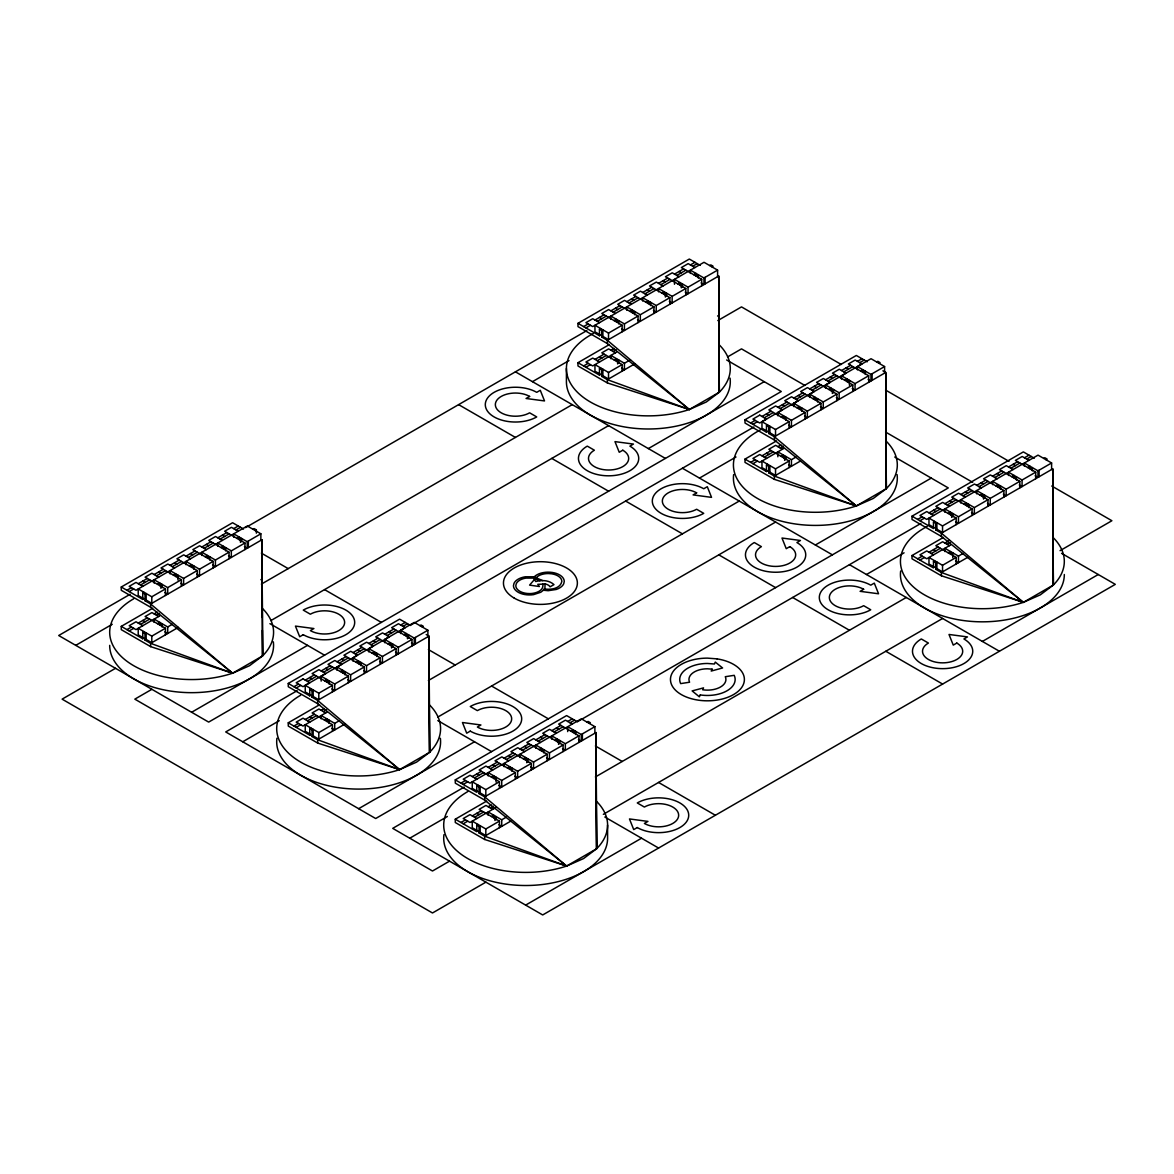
<?xml version="1.0" encoding="UTF-8"?>
<svg xmlns="http://www.w3.org/2000/svg" width="1174" height="1174" viewBox="0 0 1174 1174"><rect width="100%" height="100%" fill="white"/><g stroke="black" fill="none" stroke-linecap="round" stroke-linejoin="round"><path stroke-width="1.5" d="M534.185 576.918L534.273 576.786A16.069 9.275 0 0 1 552.352 572.472L552.382 572.472A16.069 9.275 0 0 1 564.254 581.438L563.711 583.83A16.069 9.275 0 0 1 556.227 589.465L548.185 590.698L543.386 590.228L540.788 592.239L533.612 594.631A15.996 9.245 0 0 1 513.464 585.709L514.007 583.317A15.996 9.245 0 0 1 525.321 576.786L533.612 576.786L542.726 580.631M543.327 590.331L544.927 588.101L545.059 583.933M536.415 577.447L538.528 575.847A13.662 7.88 0 0 1 548.185 573.543L551.721 573.807A13.662 7.88 0 0 1 561.847 581.423C560.321 588.864 550.547 589.906 544.31 588.966M262.594 608.587A81.945 47.312 0 0 1 262.594 655.899L249.563 665.687L232.599 673.216L150.654 607.281L121.26 590.302L121.26 587.015L232.599 522.738L243.532 529.048M719.31 344.892A81.945 47.312 0 0 1 719.31 392.204L706.293 402.007L689.329 409.521L607.384 343.586L577.975 326.607L577.975 323.334L689.314 259.043L700.247 265.368M126.895 590.273L131.444 587.66M138.268 583.713L147.352 578.474M154.176 574.541L163.259 569.287M170.069 565.354L179.167 560.101M185.976 556.168L195.045 550.929M201.796 547.04L210.968 541.742M217.792 537.809L226.875 532.556M233.699 528.623L238.249 525.996M583.625 326.592L588.174 323.965M594.983 320.032L604.082 314.779M610.891 310.846L619.975 305.607M626.799 301.659L635.882 296.42M642.706 292.487L651.775 287.248M658.526 283.345L667.698 278.047M674.522 274.114L683.606 268.875M690.415 264.928L694.964 262.316M129.169 591.593L133.719 588.966M140.528 585.034L149.626 579.78M156.435 575.847L165.534 570.608M172.343 566.66L181.442 561.421M188.251 557.489L197.32 552.25M204.071 548.346L213.242 543.048M220.066 539.115L229.15 533.862M235.974 529.929L240.509 527.302M585.899 327.898L590.449 325.286M597.258 321.338L606.342 316.1M613.166 312.167L622.249 306.913M629.073 302.98L638.157 297.726M644.981 293.793L654.05 288.555M660.801 284.666L669.972 279.368M676.782 275.435L685.88 270.181M692.689 266.249L697.239 263.622M130.138 594.279L58.7 635.516L208.664 722.098L781.282 391.514L726.647 359.978M245.586 527.625L586.853 330.584M165.431 595.467L165.431 588.908L151.798 596.774L138.224 588.952L138.224 595.512L143.874 598.769L142.744 599.43L142.744 592.87L143.874 592.21M157.507 584.344L159.781 583.023M173.414 575.157L175.689 573.837M189.322 565.971L191.597 564.665M205.23 556.784L207.505 555.478M221.138 547.598L223.412 546.292M237.045 538.426L239.305 537.105M252.938 529.239L254.083 528.579L256.358 529.9L256.358 533.172M622.147 331.787L622.147 325.227L608.514 333.093L594.954 325.257L594.954 331.816L600.604 335.074L599.459 335.735L599.459 329.175L600.604 328.515M614.237 320.649L616.511 319.343M630.144 311.462L632.404 310.156M646.052 302.29L648.312 300.97M661.945 293.104L664.22 291.783M677.853 283.917L680.128 282.611M693.761 274.731L696.035 273.425M709.668 265.544L710.798 264.898L713.073 266.204L711.943 266.865M142.744 592.87L145.018 594.176L146.148 593.516L146.148 600.075L151.798 603.333L151.798 596.774M159.781 585.65L162.056 584.344L162.056 587.616M175.689 576.463L177.964 575.157L177.964 580.073M191.597 567.277L193.871 565.971L193.871 569.243M207.505 558.105L209.764 556.784L209.764 560.071M223.412 548.918L225.672 547.598L225.672 550.885M239.305 539.732L241.58 538.426L241.58 541.698M255.213 530.545L256.358 529.9M599.459 329.175L601.734 330.496L602.878 329.835L602.878 336.395L608.514 339.653L608.514 333.093M616.511 321.955L618.771 320.649L618.771 323.936M632.404 312.783L634.679 311.462L634.679 314.749M648.312 303.596L650.587 302.29L650.587 305.563M664.22 294.41L666.494 293.104L666.494 296.376M680.128 285.223L682.402 283.917L682.402 287.19M696.035 276.051L698.31 274.731L698.31 278.018M145.018 594.176L145.018 600.736L146.148 600.075M154.132 583.038L154.132 579.765L167.706 587.602L181.339 579.721L181.339 586.281M170.039 573.866L170.039 570.579L183.614 578.415L197.247 570.549L197.247 577.109M185.947 564.679L185.947 561.392L199.507 569.229L213.14 561.363L213.14 567.923M201.855 555.493L201.855 552.22L215.414 560.042L229.047 552.176L229.047 558.736M217.762 546.306L217.762 543.034L231.322 550.87L244.955 542.99L244.955 549.549M233.67 537.134L233.67 533.847L247.23 541.684L260.863 533.803L260.863 540.363M601.734 330.496L601.734 337.055L602.878 336.395M610.862 319.357L610.862 316.085L624.421 323.907L638.054 316.041L638.054 322.601M626.769 310.171L626.769 306.898L640.329 314.72L653.962 306.854L653.962 313.414M642.677 300.984L642.677 297.712L656.237 305.548L669.87 297.668L669.87 304.227M658.57 291.812L658.57 288.525L672.144 296.362L685.777 288.496L685.777 295.056M674.478 284.269L674.478 279.339L688.052 287.175L701.685 279.309L701.685 285.869M690.385 273.439L690.385 270.167L703.96 277.989L717.593 270.123L717.593 276.682M75.738 645.362L112.249 624.274M532.468 381.667L568.979 360.594M133.689 598.784A81.945 47.312 0 0 0 126.616 661.035A81.945 47.312 0 0 0 232.599 673.216L262.594 655.899L261.993 539.717L150.654 603.994L145.018 600.736M593.208 333.563A81.945 47.312 0 0 0 582.172 396.46A81.945 47.312 0 0 0 689.329 409.521L719.31 392.204L718.723 276.022L607.384 340.313L601.734 337.055M150.654 607.281L150.654 603.994L232.599 673.216L150.654 646.639L121.26 629.66L121.26 626.373L152.62 608.264M607.384 343.586L607.384 340.313L689.329 409.521L607.384 382.944L577.975 365.965L577.975 362.693L609.335 344.584M126.895 629.631L131.444 627.019M138.268 623.071L147.352 617.832M154.176 613.899L157.199 612.138M583.625 365.95L588.174 363.324M594.983 359.391L604.082 354.137M610.891 350.204L613.929 348.458M129.169 630.952L133.719 628.325M140.528 624.392L149.626 619.138M156.435 615.205L159.473 613.459M585.899 367.257L590.449 364.63M597.258 360.697L606.342 355.458M613.166 351.525L616.189 349.764M159.811 615.836L135.979 629.631L129.184 625.713L136.008 621.78L142.788 625.698M616.541 352.156L592.694 365.936L585.914 362.018L592.738 358.085L599.518 362.003M165.431 634.826L165.431 628.266L151.798 636.132L138.224 628.31L138.224 634.87L143.874 638.128L142.744 638.773L142.744 632.214L143.874 631.568M157.507 623.688L159.781 622.381M622.147 371.145L622.147 364.586L608.514 372.452L594.954 364.615L594.954 371.175L600.604 374.433L599.459 375.093L599.459 368.533L600.604 367.873M614.237 360.007L616.511 358.701M142.744 632.214L145.018 633.534L146.148 632.874L146.148 639.434L151.798 642.692L151.798 636.132M159.781 625.008L162.056 623.688L162.056 626.975M599.459 368.533L601.734 369.839L602.878 369.194L602.878 375.753L608.514 379.011L608.514 372.452M616.511 361.313L618.771 360.007L618.771 363.28M154.132 622.396L154.132 619.124L167.706 626.96L172.24 624.333M610.862 358.716L610.862 355.428L624.421 363.265L630.482 359.772M145.018 633.534L145.018 640.094L146.148 639.434M601.734 369.839L601.734 376.399L602.878 375.753M178.301 627.386L150.654 643.352L145.018 640.094M260.863 579.721L261.993 579.076L262.301 617.48M635.031 363.705L607.384 379.672L601.734 376.399M717.593 316.041L718.723 315.38L718.958 346.477M115.507 668.314L62.105 699.146L432.487 912.976L485.889 882.158M261.376 584.109L572.237 404.634M717.798 320.59L741.513 306.898L841.23 364.468M151.857 689.314L134.819 699.146L432.487 871.005L449.525 861.158M270.901 620.576L608.587 425.619M727.572 356.925L741.513 348.869L804.85 385.439M191.626 712.266L307.515 645.362M648.356 448.585L764.23 381.667M429.596 705.002A81.945 47.312 0 0 1 429.596 752.314L416.579 762.117L399.615 769.63L317.67 703.696L288.261 686.717L288.261 683.444L399.6 619.153L410.533 625.478M886.326 441.321A81.945 47.312 0 0 1 886.326 488.633L873.309 498.436L856.33 505.95L774.4 440.015L744.991 423.036L744.991 419.749L856.33 355.473L867.263 361.783M293.911 686.702L298.46 684.075M305.269 680.142L314.368 674.889M321.177 670.956L330.276 665.717M337.085 661.769L346.169 656.53M352.992 652.597L362.062 647.358M368.812 643.455L377.984 638.157M384.808 634.224L393.892 628.985M400.716 625.038L405.25 622.425M750.641 423.022L755.176 420.395M761.999 416.462L771.083 411.208M777.907 407.275L786.991 402.022M793.815 398.089L802.899 392.835M809.708 388.902L818.792 383.663M825.542 379.774L834.714 374.477M841.523 370.544L850.622 365.29M857.431 361.357L861.98 358.73M296.186 688.008L300.735 685.396M307.544 681.448L316.628 676.209M323.452 672.276L332.536 667.023M339.359 663.09L348.443 657.836M355.267 653.903L364.336 648.664M371.087 644.775L380.259 639.478M387.068 635.545L396.166 630.291M402.976 626.358L407.525 623.732M752.916 424.328L757.45 421.701M764.274 417.768L773.358 412.514M780.182 408.581L789.266 403.342M796.075 399.395L805.173 394.156M811.982 390.223L821.066 384.984M827.802 381.08L836.989 375.783M843.798 371.85L852.882 366.611M859.706 362.663L864.255 360.051M288.261 683.444L309.745 695.844L310.89 695.184L305.24 691.926L305.24 685.367L325.712 673.568L318.917 669.664L312.108 673.597L332.433 685.337L332.433 691.897M321.148 681.111L321.148 676.195L341.619 664.396L334.825 660.478L328.016 664.411L348.34 676.151L348.34 682.71M337.055 670.281L337.055 667.008L357.512 655.209L350.733 651.291L343.923 655.224L364.248 666.964L364.248 673.524M352.963 661.094L352.963 657.822L366.596 649.956M368.856 651.922L368.856 648.635L389.328 636.836L382.548 632.918L375.724 636.866L396.064 648.606L396.064 655.165M384.764 642.736L384.764 639.448L405.235 627.664L398.456 623.746L391.632 627.679L411.971 639.419L411.971 645.979M400.672 633.549L400.672 630.277L414.305 622.396L427.879 630.233L427.879 636.792M744.991 419.749L766.475 432.164L767.605 431.504L761.97 428.246L761.97 421.686L782.427 409.887L775.647 405.969L768.838 409.902L789.163 421.642L789.163 428.202M777.863 415.787L777.863 412.5L798.335 400.701L791.555 396.783L784.731 400.716L805.071 412.456L805.071 419.015M793.771 406.6L793.771 403.313L814.242 391.514L807.463 387.611L800.639 391.544L820.978 403.284L820.978 409.843M809.678 397.414L809.678 394.141L830.077 382.401L823.37 378.512L816.546 382.372L836.886 394.097L836.886 400.657M825.586 388.227L825.586 384.955L846.058 373.156L839.278 369.238L832.454 373.171L852.794 384.911L852.794 391.47M841.494 379.041L841.494 375.768L861.965 363.969L855.171 360.051L848.362 363.984L868.687 375.724L868.687 382.284M857.402 369.869L857.402 366.582L871.035 358.716L884.594 366.552L884.594 373.112M366.611 649.985L373.361 646.082L366.64 642.207L359.831 646.067L380.156 657.778L380.156 664.337M297.154 690.694L225.716 731.945L375.68 818.527L948.284 487.929L894.735 457.009M411.032 624.95L753.869 427.013M309.745 695.844L309.745 689.285L310.89 688.624M324.523 680.759L326.798 679.452M340.431 671.572L342.705 670.266M356.338 662.4L358.598 661.079M372.231 653.214L374.506 651.893M388.139 644.027L390.414 642.721M404.047 634.841L406.321 633.534M419.954 625.654L421.084 625.008L423.359 626.314L422.229 626.975M766.475 432.164L766.475 425.604L767.605 424.944M781.238 417.078L783.513 415.757M797.146 407.892L799.421 406.571M813.054 398.705L815.328 397.399M828.961 389.519L831.236 388.212M844.869 380.347L847.144 379.026M860.777 371.16L863.051 369.839M876.684 361.974L877.814 361.313L880.089 362.634L878.944 363.28M309.745 689.285L312.02 690.606L313.165 689.945L313.165 696.505L318.8 699.763L318.8 693.203L332.433 685.337M326.798 682.065L329.072 680.759L329.072 684.046M342.705 672.893L344.965 671.572L344.965 674.859M358.598 663.706L360.873 662.4L360.873 665.673M374.506 654.52L376.781 653.214L376.781 656.486M390.414 645.333L392.688 644.027L392.688 647.314M406.321 636.161L408.596 634.841L408.596 638.128M766.475 425.604L768.75 426.91L769.88 426.25L769.88 432.81L775.53 436.082L775.53 429.523L789.163 421.642M783.513 418.384L785.788 417.078L785.788 420.351M799.421 409.198L801.695 407.892L801.695 411.164M815.328 400.011L817.603 398.705L817.603 401.992M831.236 390.839L833.511 389.519L833.511 392.806M847.144 381.653L849.418 380.347L849.418 385.263M863.051 372.466L865.311 371.16L865.311 374.433M312.02 690.606L312.02 697.165L313.165 696.505M321.148 676.195L334.707 684.016L348.34 676.151M337.055 667.008L350.615 674.83L364.248 666.964M352.963 657.822L366.523 665.658L380.156 657.778M368.856 648.635L382.431 656.471L396.064 648.606M384.764 639.448L398.338 647.285L411.971 639.419M400.672 630.277L414.246 638.098L427.879 630.233M768.75 426.91L768.75 433.47L769.88 432.81M777.863 412.5L791.437 420.336L805.071 412.456M793.771 403.313L807.345 411.149L820.978 403.284M809.678 394.141L823.253 401.963L836.886 394.097M825.586 384.955L839.161 392.776L852.794 384.911M841.494 375.768L855.054 383.604L868.687 375.724M857.402 366.582L870.961 374.418L884.594 366.552M242.754 741.777L279.265 720.704M699.484 478.097L735.995 457.009M426.191 634.503L429.009 636.132L429.596 752.314L399.615 769.63L317.67 743.054L288.261 726.075L288.261 722.802L319.622 704.693M882.907 370.823L885.739 372.452L886.326 488.633L856.33 505.95L774.4 479.374L744.991 462.395L744.991 459.107L776.352 440.998M293.911 726.06L298.46 723.433M305.269 719.501L314.368 714.247M321.177 710.314L324.215 708.568M750.641 462.365L755.176 459.753M761.999 455.806L771.083 450.567M777.907 446.634L780.93 444.887M296.186 727.366L300.735 724.754M307.544 720.807L316.628 715.568M323.452 711.635L326.475 709.874M752.916 463.686L757.45 461.059M764.274 457.126L773.358 451.873M780.182 447.94L783.205 446.193M326.827 712.266L302.98 726.046L296.2 722.127L303.024 718.194L309.804 722.113M783.557 448.571L759.71 462.365L752.93 458.447L759.739 454.514L766.519 458.432M332.433 731.255L332.433 724.696L318.8 732.561L305.24 724.725L305.24 731.285L310.89 734.542L309.745 735.203L309.745 728.643L310.89 727.983M324.523 720.117L326.798 718.811M789.163 467.56L789.163 461L775.53 468.866L761.97 461.044L761.97 467.604L767.605 470.862L766.475 471.522L766.475 464.963L767.605 464.302M781.238 456.437L783.513 455.116M309.745 728.643L312.02 729.949L313.165 729.303L313.165 735.863L318.8 739.121L318.8 732.561M326.798 721.423L329.072 720.117L329.072 723.389M766.475 464.963L768.75 466.269L769.88 465.608L769.88 472.168L775.53 475.426L775.53 468.866M783.513 457.743L785.788 456.437L785.788 459.709M312.02 729.949L312.02 736.509L313.165 735.863M321.148 718.826L321.148 715.538L334.707 723.375L339.257 720.748M768.75 466.269L768.75 472.829L769.88 472.168M777.863 456.774L777.863 451.858L791.437 459.694L795.987 457.068M345.317 723.815L317.67 739.781L312.02 736.509M800.521 461L774.4 476.086L768.75 472.829M428.378 680.524L739.238 501.049M437.917 717.006L775.603 522.048M358.642 808.695L474.516 741.777M815.358 545L931.246 478.097M596.612 801.431A81.945 47.312 0 0 1 596.612 848.743L583.595 858.546L566.616 866.06L484.686 800.125L455.277 783.146L455.277 779.859L566.616 715.582L577.549 721.893M1053.342 537.751A81.945 47.312 0 0 1 1053.342 585.048L1040.311 594.851L1023.346 602.365L941.401 536.43L912.007 519.451L912.007 516.178L1023.346 451.902L1034.279 458.212M460.927 783.131L465.462 780.505M472.286 776.572L481.369 771.318M488.193 767.385L497.277 762.131M504.101 758.199L513.185 752.945M520.009 749.012L529.078 743.773M535.828 739.884L545 734.586M551.809 730.654L560.908 725.4M567.717 721.467L572.266 718.84M917.642 519.436L922.192 516.809M929.016 512.877L938.099 507.638M944.909 503.69L954.007 498.451M960.816 494.518L969.915 489.264M976.724 485.332L985.793 480.093M992.544 476.189L1001.716 470.891M1008.539 466.959L1017.623 461.72M1024.447 457.787L1028.982 455.16M463.202 784.437L467.736 781.811M474.56 777.878L483.644 772.624M490.468 768.691L499.552 763.452M506.376 759.505L515.459 754.266M522.269 750.333L531.352 745.094M538.103 741.19L547.275 735.893M554.084 731.96L563.168 726.721M569.992 722.773L574.541 720.161M919.917 520.742L924.466 518.13M931.276 514.197L940.374 508.944M947.183 505.011L956.282 499.757M963.091 495.824L972.175 490.571M978.999 486.638L988.068 481.399M994.818 477.51L1003.99 472.212M1010.814 468.279L1019.898 463.026M1026.722 459.093L1031.256 456.466M464.156 787.123L392.718 828.36L542.696 914.957L1115.3 584.359L1061.545 553.321M578.034 721.379L920.886 523.443M455.277 779.859L476.761 792.274L476.761 785.714L477.891 785.054M491.524 777.188L493.799 775.867M507.432 768.001L509.707 766.681M523.34 758.815L525.614 757.509M539.248 749.628L541.522 748.322M555.155 740.456L557.43 739.136M571.063 731.27L573.338 729.949M586.971 722.083L588.101 721.423L590.375 722.744L589.245 723.389M912.007 516.178L933.491 528.579L933.491 522.019L934.621 521.373M948.254 513.493L950.529 512.187M964.162 504.306L966.437 503M980.07 495.135L982.345 493.814M995.978 485.948L998.252 484.627M1011.885 476.761L1014.145 475.455M1027.778 467.575L1030.053 466.269M1043.686 458.403L1044.831 457.743L1047.105 459.049L1045.961 459.709M476.761 785.714L479.036 787.02L480.166 786.36L480.166 792.92L485.816 796.192L485.816 789.632L499.449 781.752L499.449 788.312M493.799 778.494L496.074 777.188L496.074 782.104M509.707 769.308L511.981 768.001L511.981 771.274M525.614 760.121L527.889 758.815L527.889 762.102M541.522 750.949L543.797 749.628L543.797 752.916M557.43 741.763L559.704 740.456L559.704 743.729M573.338 732.576L575.612 731.27L575.612 734.542M933.491 522.019L935.751 523.34L936.896 522.679L936.896 529.239L942.546 532.497L942.546 525.937L956.179 518.072L956.179 524.631M950.529 514.814L952.804 513.493L952.804 516.78M966.437 505.627L968.711 504.306L968.711 507.594M982.345 496.441L984.604 495.135L984.604 498.407M998.252 487.254L1000.512 485.948L1000.512 489.22M1014.145 478.082L1016.42 476.761L1016.42 480.049M1030.053 468.896L1032.328 467.575L1032.328 470.862M479.036 787.02L479.036 793.58L480.166 792.92M488.164 775.897L488.164 772.609L501.724 780.446L515.357 772.565L515.357 779.125M504.057 766.71L504.057 763.423L517.631 771.259L531.264 763.394L531.264 769.953M519.965 757.524L519.965 754.251L533.539 762.073L547.172 754.207L547.172 760.767M535.872 748.337L535.872 745.064L549.447 752.901L563.08 745.02L563.08 751.58M551.78 739.15L551.78 735.878L565.34 743.714L578.973 735.834L578.973 742.394M567.688 731.607L567.688 726.691L581.247 734.528L594.88 726.662L594.88 733.222M935.751 523.34L935.751 529.9L936.896 529.239M944.879 512.202L944.879 508.929L958.454 516.751L972.087 508.885L972.087 515.445M960.787 503.015L960.787 499.742L974.347 507.579L987.98 499.698L987.98 506.258M976.695 493.843L976.695 490.556L990.254 498.392L1003.887 490.512L1003.887 497.072M992.602 484.657L992.602 481.369L1006.162 489.206L1019.795 481.34L1019.795 487.9M1008.51 475.47L1008.51 472.197L1022.07 480.019L1035.703 472.153L1035.703 478.713M1024.403 466.283L1024.403 463.011L1037.977 470.847L1051.611 462.967L1051.611 469.527M409.77 838.207L447.353 816.502M866.485 574.512L904.068 552.822M467.707 791.628A81.945 47.312 0 0 0 460.634 853.88A81.945 47.312 0 0 0 566.616 866.06L596.612 848.743L596.025 732.561L484.686 796.838L479.036 793.58M927.24 526.407A81.945 47.312 0 0 0 916.204 589.304A81.945 47.312 0 0 0 1023.346 602.365L1053.342 585.048L1052.74 468.866L941.401 533.157L935.751 529.9M484.686 800.125L484.686 796.838L566.616 866.06L484.686 839.483L455.277 822.504L455.277 819.217L486.638 801.108M941.401 536.43L941.401 533.157L1023.346 602.365L941.401 575.788L912.007 558.809L912.007 555.537L943.368 537.428M460.927 822.475L465.462 819.863M472.286 815.915L481.369 810.676M488.193 806.743L491.216 804.997M917.642 558.795L922.192 556.168M929.016 552.235L938.099 546.981M944.909 543.048L949.458 540.422M463.202 823.796L467.736 821.169M474.56 817.236L483.644 811.982M490.468 808.05L493.491 806.303M919.917 560.101L924.466 557.489M931.276 553.541L940.374 548.302M947.183 544.369L950.221 542.608M496.103 807.374L469.996 822.475L463.216 818.557L470.026 814.624L476.805 818.542M950.558 545L926.726 558.78L919.932 554.862L926.756 550.929L933.535 554.847M455.277 819.217L476.761 831.632L476.761 825.073L477.891 824.412M491.524 816.546L493.799 815.226M912.007 555.537L933.491 567.937L933.491 561.377L934.621 560.717M948.254 552.851L950.529 551.545M476.761 825.073L479.036 826.379L480.166 825.718L480.166 832.278L485.816 835.536L485.816 828.976L499.449 821.11L499.449 827.67M493.799 817.852L496.074 816.546L496.074 819.819M933.491 561.377L935.751 562.698L936.896 562.038L936.896 568.598L942.546 571.855L942.546 565.296L956.179 557.43L956.179 563.99M950.529 554.157L952.804 552.851L952.804 557.767M479.036 826.379L479.036 832.938L480.166 832.278M488.164 815.24L488.164 811.968L501.724 819.804L506.273 817.177M935.751 562.698L935.751 569.258L936.896 568.598M944.879 551.56L944.879 548.287L958.454 556.109L962.988 553.482M510.807 821.11L484.686 836.196L479.036 832.938M967.537 557.43L941.401 572.516L935.751 569.258M595.394 776.953L906.255 597.478M603.348 814.33L942.605 618.463M1060.049 550.665L1111.895 520.728L1051.743 486.007M525.644 905.11L641.532 838.207M982.374 641.43L1098.262 574.512M689.329 409.521L607.384 379.672L607.384 382.944M768.75 433.47L774.4 436.728L856.33 505.95L774.4 476.086L774.4 479.374M1023.346 602.365L941.401 572.516L941.401 575.788M232.599 673.216L150.654 643.352L150.654 646.639M312.02 697.165L317.67 700.423L399.615 769.63L317.67 739.781L317.67 743.054M566.616 866.06L484.686 836.196L484.686 839.483M717.593 270.123L704.018 262.286L592.694 326.577L585.914 322.659L592.738 318.726L599.518 322.645M1051.611 462.967L1038.036 455.13L926.726 519.422L919.932 515.518L926.756 511.571L933.535 515.489M694.949 267.555L688.169 263.636L681.346 267.569L701.685 279.309M1028.967 460.399L1022.187 456.481L1015.378 460.413L1035.703 472.153M694.905 274.085L697.165 275.391M861.907 370.5L864.181 371.806M1028.923 466.929L1031.198 468.235M701.127 282.919L703.96 284.548L703.96 277.989M868.144 379.349L870.961 380.978L870.961 374.418M1035.16 475.763L1037.977 477.392L1037.977 470.847M885.548 390.047L1009.009 461.338M679.056 271.488L681.331 272.808M846.072 367.917L848.347 369.223M1013.089 464.332L1015.349 465.652M679.042 276.726L672.262 272.808L665.438 276.756L685.777 288.496M1013.059 469.571L1006.279 465.667L999.47 469.6L1019.795 481.34M678.998 283.257L681.272 284.578L681.272 287.85M845.999 379.686L848.274 380.992M1013.015 476.101L1015.29 477.422M685.22 292.106L688.052 293.735L688.052 287.175M852.236 388.535L855.054 390.164L855.054 383.604M1019.252 484.95L1022.07 486.579L1022.07 480.019M663.119 280.703L665.379 282.009M830.121 377.118L832.395 378.439M997.137 473.548L999.412 474.854M663.075 285.972L656.354 282.098L649.53 285.957L669.87 297.668M997.093 478.816L990.372 474.942L983.563 478.801L1003.887 490.512M663.09 292.443L665.365 293.749L665.365 297.037M830.091 388.873L832.366 390.179L832.366 393.466M997.108 485.288L999.382 486.608M669.312 301.292L672.144 302.921L672.144 296.362M836.328 397.707L839.161 399.336L839.161 392.776M1003.344 494.137L1006.162 495.766L1006.162 489.206M647.256 289.861L649.516 291.167M814.257 386.275L816.532 387.596M981.273 482.705L983.548 484.011M885.592 432.061L972.674 482.338M647.226 295.1L640.446 291.181L633.637 295.114L653.962 306.854M981.259 487.944L974.464 484.026L967.655 487.958L987.98 499.698M647.182 301.63L649.457 302.936M814.198 398.045L816.458 399.365M981.2 494.474L983.474 495.78L983.474 499.067M653.419 310.479L656.237 312.108L656.237 305.548M820.421 406.894L823.253 408.523L823.253 401.963M987.437 503.323L990.254 504.952L990.254 498.392M631.348 299.047L633.608 300.353M798.349 395.462L800.624 396.783M965.366 491.891L967.64 493.197M631.318 304.286L624.539 300.368L617.729 304.301L638.054 316.041M965.351 497.13L958.571 493.212L951.747 497.145L972.087 508.885M631.274 310.817L633.549 312.123M798.291 407.231L800.565 408.552M965.292 503.661L967.567 504.967M637.511 319.651L640.329 321.28L640.329 314.72M804.513 416.08L807.345 417.709L807.345 411.149M971.529 512.495L974.347 514.139L974.347 507.579M615.44 308.219L617.715 309.54M782.442 404.648L784.716 405.955M949.458 501.078L951.732 502.384M615.425 313.458L608.631 309.554L601.822 313.487L622.147 325.227M949.443 506.302L942.663 502.399L935.839 506.332L956.179 518.072M615.367 319.988L617.641 321.309M782.383 416.418L784.658 417.724M949.384 512.833L951.659 514.153L951.659 517.426M621.604 328.837L624.421 330.466L624.421 323.907M788.62 425.267L791.437 426.896L791.437 420.336M955.621 521.682L958.454 523.311L958.454 516.751M599.532 317.406L601.807 318.726M766.549 413.835L768.809 415.141M933.55 510.25L935.825 511.571M761.97 421.686L775.53 429.523M942.546 525.937L928.972 518.101L928.972 524.661L934.621 527.933M577.975 323.334L599.459 335.735M615.425 352.816L608.631 348.898L601.822 352.846L622.147 364.586M782.427 449.246L775.647 445.328L768.838 449.26L789.163 461M949.443 545.661L942.663 541.757L935.839 545.69L956.179 557.43M615.367 359.347L617.641 360.667L617.641 363.94M782.383 455.776L784.658 457.082L784.658 460.369M949.384 552.191L951.659 553.512M621.604 368.196L624.421 369.825L624.421 363.265M788.62 464.625L791.437 466.254L791.437 459.694M955.621 561.04L958.454 562.669L958.454 556.109M599.532 356.764L601.807 358.085M766.549 453.193L768.809 454.499M933.55 549.608L935.825 550.929M942.546 565.296L928.972 557.459L928.972 564.019L934.621 567.277M577.975 362.693L599.459 375.093M744.991 459.107L766.475 471.522M515.43 371.835L665.394 458.418M682.432 468.25L832.41 554.847M849.448 564.679L999.412 651.262M458.623 404.634L515.43 437.432M551.78 458.418L608.587 491.216M625.625 501.049L682.432 533.847M718.796 554.847L775.603 587.631M792.641 597.478L849.448 630.277M885.798 651.262L942.605 684.06M260.863 533.803L247.303 525.981L135.979 590.273L129.184 586.354L136.008 582.421L142.788 586.34M594.88 726.662L581.321 718.826L469.996 783.117L463.216 779.198L470.026 775.266L476.805 779.184M238.219 531.235L231.439 527.317L224.63 531.25L244.955 542.99M572.252 724.079L565.457 720.161L558.648 724.094L578.973 735.834M238.175 537.765L240.45 539.071L240.45 542.359M405.191 634.195L407.451 635.501L407.451 638.773M572.193 730.61L574.468 731.916M261.376 553.13L288.202 568.612M324.552 589.612L381.359 622.396M428.378 649.545L455.204 665.042M491.568 686.027L548.375 718.826M595.394 745.974L622.22 761.456M658.57 782.456L715.377 815.255M244.412 546.614L247.23 548.243L247.23 541.684M411.414 643.029L414.246 644.658L414.246 638.098M578.43 739.459L581.247 741.087L581.247 734.528M222.341 535.183L224.616 536.489M389.342 631.597L391.617 632.918M556.359 728.027L558.633 729.333M222.326 540.422L215.532 536.503L208.723 540.436L229.047 552.176M556.344 733.266L549.564 729.347L542.74 733.28L563.08 745.02M222.268 546.952L224.542 548.258M389.284 643.367L391.558 644.687L391.558 647.96M556.285 739.796L558.56 741.102L558.56 744.389M228.504 555.801L231.322 557.43L231.322 550.87M395.506 652.216L398.338 653.845L398.338 647.285M562.522 748.645L565.34 750.274L565.34 743.714M206.389 544.384L208.664 545.705M373.405 640.813L375.665 642.119M540.407 737.228L542.682 738.549M206.345 549.652L199.624 545.778L192.815 549.637L213.14 561.363M540.363 742.511L533.656 738.622L526.832 742.482L547.172 754.207M206.36 556.138L208.634 557.445M373.376 652.553L375.651 653.859M540.392 748.983L542.652 750.289M212.597 564.973L215.414 566.602L215.414 560.042M379.613 661.402L382.431 663.031L382.431 656.471M546.614 757.817L549.447 759.446L549.447 752.901M190.526 553.541L192.8 554.862M357.542 649.97L359.802 651.277M524.543 746.385L526.818 747.706M190.511 558.78L183.731 554.862L176.907 558.809L197.247 570.549M524.529 751.624L517.749 747.721L510.925 751.654L531.264 763.394M190.452 565.31L192.727 566.631M357.468 661.74L359.743 663.046M524.485 758.155L526.744 759.475L526.744 762.748M196.689 574.159L199.507 575.788L199.507 569.229M363.705 670.589L366.523 672.218L366.523 665.658M530.707 767.004L533.539 768.632L533.539 762.073M174.618 562.728L176.892 564.048M341.634 659.157L343.909 660.463M508.636 755.572L510.91 756.892M174.603 567.967L167.823 564.048L160.999 567.981L181.339 579.721M508.621 760.811L501.841 756.892L495.017 760.825L515.357 772.565M269.932 623.658L324.552 655.195M437.814 720.587L491.568 751.624M604.83 817.016L658.57 848.039M174.544 574.497L176.819 575.803M341.561 670.926L343.835 672.232M508.577 767.341L510.851 768.662M180.781 583.346L183.614 584.975L183.614 578.415M347.798 679.761L350.615 681.39L350.615 674.83M514.799 776.19L517.631 777.819L517.631 771.259M158.71 571.914L160.985 573.22M325.726 668.329L328.001 669.65M492.728 764.758L495.002 766.064M158.695 577.153L151.916 573.235L145.092 577.168L165.431 588.908M492.713 769.997L485.933 766.079L479.124 770.012L499.449 781.752M158.651 583.683L160.911 584.99L160.911 588.277M325.653 680.098L327.928 681.419M492.669 776.528L494.944 777.834M164.874 592.532L167.706 594.161L167.706 587.602M331.89 688.947L334.707 690.576L334.707 684.016M498.906 785.377L501.724 787.006L501.724 780.446M142.802 581.101L145.077 582.407M309.819 677.515L312.093 678.836M476.835 773.945L479.095 775.251M305.24 685.367L318.8 693.203M485.816 789.632L472.256 781.796L472.256 788.356L477.891 791.614M121.26 587.015L142.744 599.43M158.695 616.511L151.916 612.593L145.092 616.526L165.431 628.266M325.712 712.926L318.917 709.008L312.108 712.956L332.433 724.696M492.713 809.356L485.933 805.437L479.124 809.37L499.449 821.11M158.651 623.042L160.911 624.348M325.653 719.457L327.928 720.777M492.669 815.886L494.944 817.192L494.944 820.479M164.874 631.876L167.706 633.52L167.706 626.96M331.89 728.306L334.707 729.934L334.707 723.375M498.906 824.735L501.724 826.364L501.724 819.804M142.802 620.459L145.077 621.765M309.819 716.874L312.093 718.194M476.835 813.303L479.095 814.609M485.816 828.976L472.256 821.154L472.256 827.714L477.891 830.972M121.26 626.373L142.744 638.773M288.261 722.802L309.745 735.203M539.923 580.719L532.996 578.092L525.937 578.092A13.662 7.88 0 0 0 516.281 583.669L515.812 585.709A13.662 7.88 0 0 0 529.474 593.589C534.977 593.736 544.721 590.86 542.652 583.669M885.783 417.298L886.326 488.633L885.739 372.452L774.4 436.728L774.4 440.015M719.075 361.108L719.31 392.204L718.723 276.022M429.097 686.467L429.596 752.314L429.009 636.132L317.67 700.423L317.67 703.696M262.389 630.291L262.594 655.899L261.993 539.717M1052.74 468.866L1053.342 585.048L1052.74 508.225L1052.74 511.512M1039.107 470.187L1039.107 476.747M872.106 373.758L872.106 380.317M718.723 315.38L718.723 318.668M705.09 277.343L705.09 283.903M607.589 825.087L607.589 838.207A81.945 47.312 0 0 1 522.591 885.475A81.945 47.312 0 0 1 443.933 834.685M596.025 732.561L596.612 848.743L596.025 771.92L596.025 775.192M582.392 733.867L582.392 740.427M566.411 368.548L566.411 381.667A81.945 47.312 0 0 0 651.409 428.95A81.945 47.312 0 0 0 730.067 378.145M415.376 637.453L415.376 644.012M261.993 579.076L261.993 582.348M248.36 541.023L248.36 547.583M273.337 641.84A81.945 47.312 0 0 1 194.679 692.631A81.945 47.312 0 0 1 109.681 645.362M399.615 769.63A81.945 47.312 0 0 1 293.632 757.465A81.945 47.312 0 0 1 300.691 695.213M440.353 738.255A81.945 47.312 0 0 1 358.642 789.089A81.945 47.312 0 0 1 276.917 738.255M1064.319 574.512A81.945 47.312 0 0 1 979.321 621.794A81.945 47.312 0 0 1 900.663 570.99M856.33 505.95A81.945 47.312 0 0 1 749.188 492.875A81.945 47.312 0 0 1 760.224 429.978M897.083 474.575A81.945 47.312 0 0 1 815.358 525.409A81.945 47.312 0 0 1 733.647 474.575M712.09 669.151L711.224 671.058L722.582 667.977L715.289 662.092L714.423 664L707.423 663.471A27.721 15.996 0 0 0 680.656 683.606L689.578 682.226A18.476 10.669 0 0 1 707.423 668.798L712.09 669.151M700.262 694.92L699.366 696.828L692.146 690.914L703.534 687.876L702.654 689.769A18.476 10.669 0 0 0 725.283 676.708L734.205 675.329A27.721 15.996 0 0 1 700.262 694.92M534.361 579.604L529.591 585.122L539.38 586.516L537.795 584.329L545.778 584.065A8.409 4.857 0 0 1 550.078 586.824L553.981 584.623C549.227 580.205 541.772 579.795 535.77 581.541L534.361 579.604M529.621 396.43L526.069 398.485L544.531 400.936L540.275 390.282L536.723 392.336A30.128 17.39 0 0 0 494.122 392.336A30.128 17.39 0 0 0 494.122 416.931A30.128 17.39 0 0 0 536.723 416.931L529.621 412.822A20.09 11.593 0 0 1 501.225 412.822A20.09 11.593 0 0 1 501.225 396.43A20.09 11.593 0 0 1 529.621 396.43M303.259 634.694L299.708 636.748L295.437 626.094L313.898 628.545L310.347 630.599A20.09 11.593 0 0 0 338.758 630.599A20.09 11.593 0 0 0 338.758 614.207A20.09 11.593 0 0 0 310.347 614.207L303.259 610.098A30.128 17.39 0 0 1 345.86 610.098A30.128 17.39 0 0 1 345.86 634.694A30.128 17.39 0 0 1 303.259 634.694M622.792 450.214L619.241 452.269L614.971 441.615L633.446 444.066L629.895 446.12A30.128 17.39 0 0 1 629.895 470.715A30.128 17.39 0 0 1 587.279 470.715A30.128 17.39 0 0 1 587.279 446.12L594.382 450.214A20.09 11.593 0 0 0 594.382 466.621A20.09 11.593 0 0 0 622.792 466.621A20.09 11.593 0 0 0 622.792 450.214M303.024 678.836L296.2 682.769L302.98 686.687L309.804 682.754L303.024 678.836M759.739 415.156L752.93 419.089L759.71 423.007L766.519 419.074L759.739 415.156M696.637 492.86L693.086 494.9L711.547 497.365L707.291 486.711L703.74 488.751A30.128 17.39 0 0 0 661.138 488.751A30.128 17.39 0 0 0 661.138 513.346A30.128 17.39 0 0 0 703.74 513.346L696.637 509.252A20.09 11.593 0 0 1 668.226 509.252A20.09 11.593 0 0 1 668.226 492.86A20.09 11.593 0 0 1 696.637 492.86M470.26 731.123L466.709 733.178L462.453 722.509L480.914 724.974L477.363 727.029A20.09 11.593 0 0 0 505.774 727.029A20.09 11.593 0 0 0 505.774 710.622A20.09 11.593 0 0 0 477.363 710.622L470.26 706.528A30.128 17.39 0 0 1 512.862 706.528A30.128 17.39 0 0 1 512.862 731.123A30.128 17.39 0 0 1 470.26 731.123M789.794 546.644L786.242 548.684L781.987 538.03L800.448 540.495L796.897 542.535A30.128 17.39 0 0 1 796.897 567.145A30.128 17.39 0 0 1 754.295 567.145A30.128 17.39 0 0 1 754.295 542.535L761.398 546.644A20.09 11.593 0 0 0 761.398 563.036A20.09 11.593 0 0 0 789.794 563.036A20.09 11.593 0 0 0 789.794 546.644M863.653 589.275L860.102 591.329L878.563 593.78L874.292 583.126L870.741 585.18A30.128 17.39 0 0 0 828.14 585.18A30.128 17.39 0 0 0 828.14 609.776A30.128 17.39 0 0 0 870.741 609.776L863.653 605.681A20.09 11.593 0 0 1 835.242 605.681A20.09 11.593 0 0 1 835.242 589.275A20.09 11.593 0 0 1 863.653 589.275M637.277 827.553L633.725 829.592L629.469 818.938L647.931 821.404L644.379 823.444A20.09 11.593 0 0 0 672.775 823.444A20.09 11.593 0 0 0 672.775 807.052A20.09 11.593 0 0 0 644.379 807.052L637.277 802.943A30.128 17.39 0 0 1 679.878 802.943A30.128 17.39 0 0 1 679.878 827.553A30.128 17.39 0 0 1 637.277 827.553M956.81 643.058L953.259 645.113L949.003 634.459L967.464 636.91L963.913 638.964A30.128 17.39 0 0 1 963.913 663.559A30.128 17.39 0 0 1 921.311 663.559A30.128 17.39 0 0 1 921.311 638.964L928.414 643.058A20.09 11.593 0 0 0 928.414 659.465A20.09 11.593 0 0 0 956.81 659.465A20.09 11.593 0 0 0 956.81 643.058M716.991 658.863L707.423 658.13A36.952 21.337 0 0 0 673.935 688.492A36.952 21.337 0 0 0 735.746 693.188A36.952 21.337 0 0 0 716.991 658.863M514.285 598.138A36.952 21.337 0 0 0 576.111 588.57A36.952 21.337 0 0 0 530.853 562.434A36.952 21.337 0 0 0 514.285 598.138"/></g></svg>
